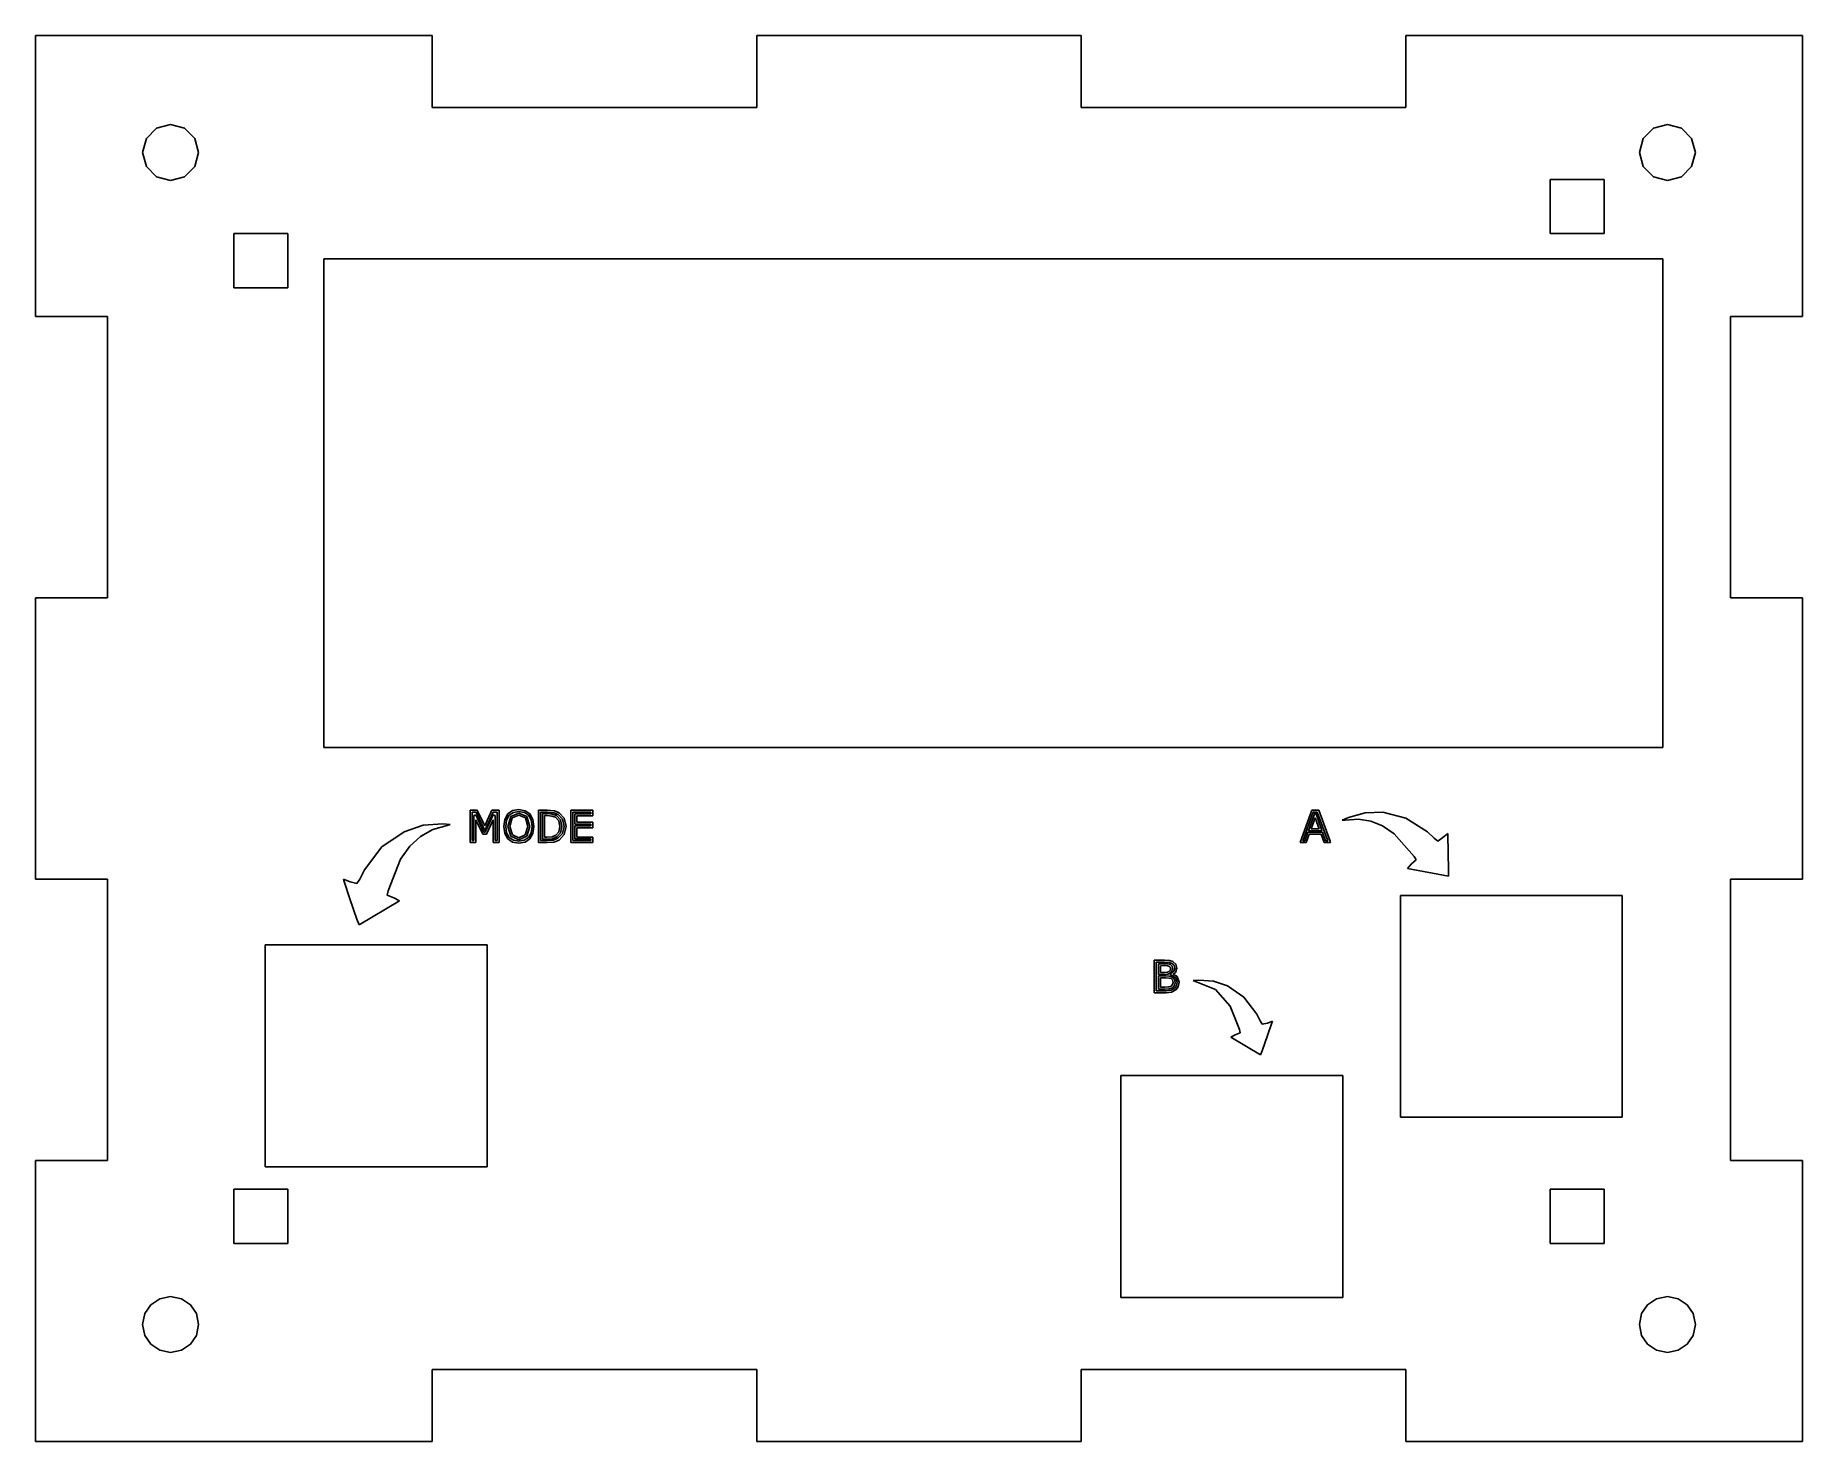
# Model space of a CAD drawing. Extents: x -1 to 164, y 62 to 298.
# Drawn here: x 65.6 to 163.6, y 61.7 to 139.7 of the extents above.
import ezdxf

# ---------------------------------------------------------------- set-up
doc = ezdxf.new("R2010")
doc.units = 0

msp = doc.modelspace()

# ---------------------------------------------------------------- linework, layer by layer
for p, q in [((87.5675, 139.703), (65.5675, 139.703)), ((65.5675, 139.703), (65.5675, 124.103)), ((87.5675, 135.703), (87.5675, 139.703)), ((123.567, 139.703), (105.567, 139.703)), ((105.567, 139.703), (105.567, 135.703)), ((123.567, 135.703), (123.567, 139.703)), ((163.567, 139.703), (141.567, 139.703)), ((141.567, 139.703), (141.567, 135.703)), ((163.567, 124.103), (163.567, 139.703)), ((105.567, 135.703), (87.5675, 135.703)), ((141.567, 135.703), (123.567, 135.703)), ((72.2925, 134.545339), (71.725161, 133.978)), ((73.0675, 134.753), (72.2925, 134.545339)), ((73.8425, 134.545339), (73.0675, 134.753)), ((73.0675, 134.753), (73.0675, 134.753)), ((74.409839, 133.978), (73.8425, 134.545339)), ((155.292, 134.545339), (154.724661, 133.978)), ((156.067, 134.753), (155.292, 134.545339)), ((156.842, 134.545339), (156.067, 134.753)), ((156.067, 134.753), (156.067, 134.753)), ((157.409339, 133.978), (156.842, 134.545339)), ((71.725161, 133.978), (71.5175, 133.203)), ((74.6175, 133.203), (74.409839, 133.978)), ((154.724661, 133.978), (154.517, 133.203)), ((157.617, 133.203), (157.409339, 133.978)), ((71.5175, 133.203), (71.725161, 132.428)), ((71.725161, 132.428), (72.2925, 131.860661)), ((73.8425, 131.860661), (74.409839, 132.428)), ((74.409839, 132.428), (74.6175, 133.203)), ((154.517, 133.203), (154.724661, 132.428)), ((154.724661, 132.428), (155.292, 131.860661)), ((156.842, 131.860661), (157.409339, 132.428)), ((157.409339, 132.428), (157.617, 133.203)), ((72.2925, 131.860661), (73.0675, 131.653)), ((73.0675, 131.653), (73.8425, 131.860661)), ((149.567, 128.703), (149.567, 131.703)), ((149.567, 131.703), (152.567, 131.703)), ((152.567, 131.703), (152.567, 128.703)), ((155.292, 131.860661), (156.067, 131.653)), ((156.067, 131.653), (156.842, 131.860661)), ((76.5675, 128.703), (79.5675, 128.703)), ((76.5675, 125.703), (76.5675, 128.703)), ((79.5675, 128.703), (79.5675, 125.703)), ((152.567, 128.703), (149.567, 128.703)), ((81.5675, 100.203), (81.5675, 127.303)), ((81.5675, 127.303), (155.817, 127.303)), ((155.817, 127.303), (155.817, 100.203)), ((79.5675, 125.703), (76.5675, 125.703)), ((65.5675, 124.103), (69.5675, 124.103)), ((69.5675, 124.103), (69.5675, 108.503)), ((159.567, 108.503), (159.567, 124.103)), ((159.567, 124.103), (163.567, 124.103)), ((69.5675, 108.503), (65.5675, 108.503)), ((65.5675, 108.503), (65.5675, 92.903)), ((163.567, 108.503), (159.567, 108.503)), ((163.567, 92.903), (163.567, 108.503)), ((155.817, 100.203), (81.5675, 100.203)), ((138.378412, 96.323185), (138.039113, 96.168711)), ((138.039113, 96.168711), (138.199342, 96.175675)), ((138.199342, 96.175675), (138.931261, 96.226936)), ((139.3039, 96.584347), (138.378412, 96.323185)), ((138.931261, 96.226936), (139.615673, 96.120086)), ((140.290402, 96.60916), (139.3039, 96.584347)), ((139.615673, 96.120086), (140.270598, 95.850052)), ((141.564025, 96.289915), (140.290402, 96.60916)), ((142.756632, 95.52168), (141.564025, 96.289915)), ((84.7848, 94.699795), (86.015161, 95.531931)), ((86.015161, 95.531931), (87.073421, 95.887237)), ((86.92162, 95.273095), (86.329908, 94.732653)), ((87.607815, 95.651481), (86.92162, 95.273095)), ((87.073421, 95.887237), (88.158261, 95.967694)), ((88.405686, 95.880173), (87.607815, 95.651481)), ((88.158261, 95.967694), (88.578707, 95.934763)), ((88.578707, 95.934763), (88.405686, 95.880173)), ((140.270598, 95.850052), (140.914052, 95.411763)), ((140.914052, 95.411763), (142.018912, 94.161293)), ((143.12795, 95.172674), (142.756632, 95.52168)), ((143.328316, 95.015083), (143.12795, 95.172674)), ((143.618, 95.2093), (143.328316, 95.015083)), ((143.88707, 95.435128), (143.618, 95.2093)), ((143.891964, 95.317666), (143.88707, 95.435128)), ((143.909374, 94.424233), (143.891964, 95.317666)), ((83.814281, 93.421731), (84.7848, 94.699795)), ((86.329908, 94.732653), (85.815486, 94.017793)), ((142.018912, 94.161293), (142.138919, 93.968229)), ((143.929641, 93.365043), (143.909374, 94.424233)), ((83.554601, 92.907067), (83.814281, 93.421731)), ((85.815486, 94.017793), (85.124824, 92.261063)), ((141.869764, 93.742381), (141.660021, 93.494414)), ((141.660021, 93.494414), (143.919931, 93.064334)), ((142.138919, 93.968229), (141.869764, 93.742381)), ((143.919931, 93.064334), (143.929641, 93.365043)), ((65.5675, 92.903), (69.5675, 92.903)), ((69.5675, 92.903), (69.5675, 77.303)), ((82.686309, 92.765587), (82.646061, 92.892341)), ((82.646061, 92.892341), (83.0195, 92.7564)), ((83.013487, 91.809127), (82.686309, 92.765587)), ((83.0195, 92.7564), (83.40258, 92.662026)), ((83.40258, 92.662026), (83.554601, 92.907067)), ((85.124824, 92.261063), (85.071952, 92.009402)), ((159.567, 92.903), (163.567, 92.903)), ((159.567, 77.303), (159.567, 92.903)), ((83.401768, 90.675367), (83.013487, 91.809127)), ((85.764347, 91.691018), (83.528437, 90.359468)), ((85.071952, 92.009402), (85.445448, 91.873459)), ((85.445448, 91.873459), (85.764347, 91.691018)), ((141.267, 79.703), (141.267, 92.003)), ((141.267, 92.003), (153.567, 92.003)), ((153.567, 92.003), (153.567, 79.703)), ((83.528437, 90.359468), (83.401768, 90.675367)), ((78.3175, 89.253), (90.6174, 89.253)), ((78.3175, 76.953), (78.3175, 89.253)), ((90.6174, 89.253), (90.6174, 76.953)), ((130.086984, 87.297985), (129.776072, 87.273633)), ((129.776072, 87.273633), (129.904017, 87.233265)), ((129.904017, 87.233265), (131.001454, 86.784343)), ((130.889203, 87.238489), (130.086984, 87.297985)), ((131.671764, 86.975747), (130.889203, 87.238489)), ((131.001454, 86.784343), (131.819417, 85.856075)), ((132.581595, 86.360402), (131.671764, 86.975747)), ((133.299274, 85.415297), (132.581595, 86.360402)), ((131.819417, 85.856075), (132.33015, 84.557005)), ((133.491303, 85.034716), (133.299274, 85.415297)), ((132.369247, 84.370908), (132.093054, 84.27038)), ((132.33015, 84.557005), (132.369247, 84.370908)), ((133.603718, 84.853512), (133.491303, 85.034716)), ((133.887, 84.9233), (133.603718, 84.853512)), ((134.163143, 85.023825), (133.887, 84.9233)), ((133.891437, 84.22281), (134.13338, 84.930093)), ((134.13338, 84.930093), (134.163143, 85.023825)), ((132.093054, 84.27038), (131.857234, 84.135469)), ((131.857234, 84.135469), (133.510644, 83.150818)), ((133.510644, 83.150818), (133.604312, 83.384418)), ((133.604312, 83.384418), (133.891437, 84.22281)), ((125.767, 82.003), (138.067, 82.003)), ((125.767, 69.703), (125.767, 82.003)), ((138.067, 82.003), (138.067, 69.703)), ((153.567, 79.703), (141.267, 79.703)), ((69.5675, 77.303), (65.5675, 77.303)), ((65.5675, 77.303), (65.5675, 61.703)), ((90.6174, 76.953), (78.3175, 76.953)), ((163.567, 77.303), (159.567, 77.303)), ((163.567, 61.703), (163.567, 77.303)), ((76.5675, 72.703), (76.5675, 75.703)), ((76.5675, 75.703), (79.5675, 75.703)), ((79.5675, 75.703), (79.5675, 72.703)), ((149.567, 72.703), (149.567, 75.703)), ((149.567, 75.703), (152.567, 75.703)), ((152.567, 75.703), (152.567, 72.703)), ((79.5675, 72.703), (76.5675, 72.703)), ((152.567, 72.703), (149.567, 72.703)), ((72.46417, 69.631193), (71.971485, 69.299015)), ((73.0675, 69.753), (72.46417, 69.631193)), ((73.67083, 69.631193), (73.0675, 69.753)), ((73.0675, 69.753), (73.0675, 69.753)), ((74.163515, 69.299015), (73.67083, 69.631193)), ((138.067, 69.703), (125.767, 69.703)), ((155.46367, 69.631193), (154.970985, 69.299015)), ((156.067, 69.753), (155.46367, 69.631193)), ((156.67033, 69.631193), (156.067, 69.753)), ((156.067, 69.753), (156.067, 69.753)), ((157.163015, 69.299015), (156.67033, 69.631193)), ((71.639307, 68.80633), (71.5175, 68.203)), ((71.971485, 69.299015), (71.639307, 68.80633)), ((74.495693, 68.80633), (74.163515, 69.299015)), ((74.6175, 68.203), (74.495693, 68.80633)), ((154.638807, 68.80633), (154.517, 68.203)), ((154.970985, 69.299015), (154.638807, 68.80633)), ((157.495193, 68.80633), (157.163015, 69.299015)), ((157.617, 68.203), (157.495193, 68.80633)), ((71.5175, 68.203), (71.639307, 67.59967)), ((74.495693, 67.59967), (74.6175, 68.203)), ((154.517, 68.203), (154.638807, 67.59967)), ((157.495193, 67.59967), (157.617, 68.203)), ((71.639307, 67.59967), (71.971485, 67.106985)), ((71.971485, 67.106985), (72.46417, 66.774807)), ((72.46417, 66.774807), (73.0675, 66.653)), ((73.0675, 66.653), (73.67083, 66.774807)), ((73.67083, 66.774807), (74.163515, 67.106985)), ((74.163515, 67.106985), (74.495693, 67.59967)), ((154.638807, 67.59967), (154.970985, 67.106985)), ((154.970985, 67.106985), (155.46367, 66.774807)), ((155.46367, 66.774807), (156.067, 66.653)), ((156.067, 66.653), (156.67033, 66.774807)), ((156.67033, 66.774807), (157.163015, 67.106985)), ((157.163015, 67.106985), (157.495193, 67.59967)), ((87.5675, 61.703), (87.5675, 65.703)), ((87.5675, 65.703), (105.567, 65.703)), ((105.567, 65.703), (105.567, 61.703)), ((123.567, 61.703), (123.567, 65.703)), ((123.567, 65.703), (141.567, 65.703)), ((141.567, 65.703), (141.567, 61.703)), ((65.5675, 61.703), (87.5675, 61.703)), ((105.567, 61.703), (123.567, 61.703)), ((141.567, 61.703), (163.567, 61.703))]:
    msp.add_line(p, q)
at = {"layer": 'Layer 1'}
for p, q in [((89.6776, 96.7282), (89.6776, 94.9294)), ((90.073432, 96.7282), (89.6776, 96.7282)), ((89.787672, 96.618128), (90.0042, 96.6182)), ((89.7877, 95.0395), (89.787672, 96.618128)), ((89.887462, 96.439838), (89.8874, 95.0395)), ((89.992367, 96.463095), (89.887462, 96.439838)), ((90.4435, 95.5045), (89.992367, 96.463095)), ((89.9975, 94.9294), (89.9975, 96.1934)), ((89.9975, 96.1934), (90.373703, 95.394484)), ((90.0042, 96.6182), (90.489959, 95.60379)), ((90.488393, 95.862103), (90.073432, 96.7282)), ((90.8894, 96.7282), (90.488393, 95.862103)), ((90.489959, 95.60379), (90.960213, 96.6182)), ((90.962295, 96.463157), (90.507543, 95.504562)), ((90.5773, 95.3945), (90.957122, 96.194967)), ((91.292, 96.7282), (90.8894, 96.7282)), ((90.957122, 96.194967), (90.9571, 94.9294)), ((90.960213, 96.6182), (91.1819, 96.6182)), ((91.0672, 96.4399), (90.962295, 96.463157)), ((91.0672, 95.0395), (91.0672, 96.4399)), ((91.1819, 96.6182), (91.1819, 95.0395)), ((91.292, 94.9847), (91.292, 96.7282)), ((91.596387, 96.215562), (91.539025, 95.828506)), ((91.7664, 96.5158), (91.596387, 96.215562)), ((91.649022, 95.828533), (91.7007, 96.180447)), ((91.7007, 96.181), (91.848493, 96.442482)), ((91.7007, 96.180447), (91.7007, 96.181)), ((92.034052, 96.700871), (91.766368, 96.516388)), ((91.766368, 96.516388), (91.7664, 96.5158)), ((91.9312, 96.3701), (91.772553, 95.828533)), ((91.848493, 96.442482), (92.074836, 96.598544)), ((91.882707, 95.828596), (92.016549, 96.3004)), ((91.931756, 96.370142), (91.9312, 96.3701)), ((92.378758, 96.569614), (91.931756, 96.370142)), ((92.016549, 96.3004), (92.3788, 96.459563)), ((92.3777, 96.7634), (92.034052, 96.700871)), ((92.074836, 96.598544), (92.377659, 96.653321)), ((92.377659, 96.653321), (92.3777, 96.653328)), ((92.377669, 96.763379), (92.3777, 96.7634)), ((92.7239, 96.6993), (92.377669, 96.763379)), ((92.3777, 96.653328), (92.682074, 96.59752)), ((92.378718, 96.569572), (92.378758, 96.569614)), ((92.824167, 96.3701), (92.378718, 96.569572)), ((92.3788, 96.459563), (92.378758, 96.459542)), ((92.378758, 96.459542), (92.738943, 96.300379)), ((92.682074, 96.59752), (92.6826, 96.5975)), ((92.6826, 96.5975), (92.908943, 96.441954)), ((92.724485, 96.699317), (92.7239, 96.6993)), ((92.9901, 96.5169), (92.724485, 96.699317)), ((92.738943, 96.300379), (92.7395, 96.3004)), ((92.7395, 96.3004), (92.873858, 95.828596)), ((92.984364, 95.828533), (92.824167, 96.3701)), ((92.908943, 96.441954), (93.05467, 96.184089)), ((92.9901, 96.51634), (92.9901, 96.5169)), ((93.1596, 96.2192), (92.9901, 96.51634)), ((93.05467, 96.184089), (93.0552, 96.1841)), ((93.0552, 96.1841), (93.10791, 95.828567)), ((93.159543, 96.218721), (93.1596, 96.2192)), ((93.217937, 95.828564), (93.159543, 96.218721)), ((93.940857, 96.728224), (93.4639, 96.7282)), ((93.4639, 96.7282), (93.4639, 94.9294)), ((93.573972, 96.618128), (93.9409, 96.6182)), ((93.574, 95.0395), (93.573972, 96.618128)), ((93.954331, 96.53546), (93.688177, 96.535446)), ((93.688177, 96.535446), (93.6882, 95.1221)), ((93.798762, 96.425377), (93.9544, 96.4254)), ((93.7988, 95.2322), (93.798762, 96.425377)), ((94.346, 96.6905), (93.940857, 96.728224)), ((93.9409, 96.6182), (94.320206, 96.583577)), ((94.2339, 96.5117), (93.954331, 96.53546)), ((93.9544, 96.4254), (94.212263, 96.403704)), ((94.212263, 96.403704), (94.2127, 96.4037)), ((94.2127, 96.4037), (94.408036, 96.331871)), ((94.234486, 96.511665), (94.2339, 96.5117)), ((94.462895, 96.427433), (94.234486, 96.511665)), ((94.320206, 96.583577), (94.551198, 96.492626)), ((94.34661, 96.690531), (94.346, 96.6905)), ((94.609643, 96.586145), (94.34661, 96.690531)), ((94.408036, 96.331871), (94.592519, 96.140152)), ((94.690788, 96.190237), (94.462895, 96.427433)), ((94.551198, 96.492626), (94.800795, 96.226493)), ((94.592519, 96.140152), (94.656082, 95.830611)), ((94.897996, 96.27867), (94.609643, 96.586145)), ((94.766234, 95.830571), (94.690788, 96.190237)), ((94.800795, 96.226493), (94.890713, 95.827036)), ((95.000831, 95.827019), (94.897996, 96.27867)), ((95.2535, 96.7282), (95.2535, 94.9294)), ((96.4767, 96.7282), (95.2535, 96.7282)), ((95.364088, 96.618128), (96.3666, 96.6182)), ((95.3641, 95.0395), (95.364088, 96.618128)), ((96.3666, 96.5288), (95.4783, 96.5288)), ((95.4783, 96.5288), (95.4783, 95.9557)), ((95.5884, 96.0663), (95.5884, 96.4187)), ((95.5884, 96.4187), (96.4767, 96.4187)), ((96.4767, 96.0663), (95.5884, 96.0663)), ((96.3666, 96.6182), (96.3666, 96.5288)), ((96.4767, 96.4187), (96.4767, 96.7282)), ((96.4767, 95.7562), (96.4767, 96.0663)), ((136.354, 96.7257), (135.69926, 94.92633)), ((135.857, 95.0364), (136.430996, 96.615631)), ((136.529, 96.6156), (136.161582, 95.58982)), ((136.318, 95.7004), (136.536416, 96.310739)), ((136.73126, 96.725668), (136.354, 96.7257)), ((136.430996, 96.615631), (136.529, 96.6156)), ((136.536416, 96.310739), (136.754491, 95.700441)), ((136.544619, 96.615578), (136.654, 96.6156)), ((136.884647, 95.663698), (136.544619, 96.615578)), ((136.654, 96.6156), (137.22864, 95.03637)), ((137.359126, 95.000198), (136.73126, 96.725668)), ((90.373703, 95.394484), (90.5773, 95.3945)), ((90.507543, 95.504562), (90.4435, 95.5045)), ((91.539025, 95.828506), (91.596387, 95.437831)), ((91.596387, 95.437831), (91.5964, 95.4373)), ((91.5964, 95.4373), (91.765381, 95.142229)), ((91.7007, 95.473), (91.649022, 95.828533)), ((91.700698, 95.472511), (91.7007, 95.473)), ((91.846941, 95.216715), (91.700698, 95.472511)), ((91.765381, 95.142229), (92.032546, 94.957227)), ((91.772553, 95.828533), (91.935335, 95.283346)), ((92.0738, 95.0591), (91.846941, 95.216715)), ((92.01965, 95.354723), (91.882707, 95.828596)), ((91.935335, 95.283346), (92.378718, 95.08801)), ((92.3788, 95.198143), (92.01965, 95.354723)), ((92.378718, 95.08801), (92.821585, 95.283346)), ((92.737434, 95.354723), (92.3788, 95.198143)), ((92.908941, 95.216706), (92.681566, 95.058059)), ((92.722879, 94.956266), (92.990044, 95.142302)), ((92.873858, 95.828596), (92.737434, 95.354723)), ((92.821585, 95.283346), (92.984364, 95.828533)), ((93.053636, 95.47147), (92.908941, 95.216706)), ((92.990044, 95.142302), (93.157993, 95.436338)), ((93.054166, 95.471999), (93.053636, 95.47147)), ((93.10791, 95.828567), (93.054166, 95.471999)), ((93.157993, 95.436338), (93.217937, 95.828564)), ((93.6882, 95.1221), (93.9544, 95.1221)), ((93.954329, 95.232206), (93.7988, 95.2322)), ((94.307756, 95.069932), (93.945505, 95.039442)), ((94.226146, 95.254933), (93.954329, 95.232206)), ((93.9544, 95.1221), (94.247405, 95.146891)), ((94.429751, 95.336065), (94.226146, 95.254933)), ((94.247405, 95.146891), (94.488734, 95.243012)), ((94.549085, 95.16605), (94.307756, 95.069932)), ((94.331624, 94.962473), (94.607576, 95.072542)), ((94.5977, 95.5252), (94.429751, 95.336065)), ((94.488734, 95.243012), (94.69699, 95.47762)), ((94.7961, 95.4358), (94.549085, 95.16605)), ((94.656082, 95.830611), (94.597689, 95.525719)), ((94.597689, 95.525719), (94.5977, 95.5252)), ((94.607576, 95.072542), (94.893344, 95.383636)), ((94.69699, 95.47762), (94.766234, 95.830571)), ((94.796662, 95.435845), (94.7961, 95.4358)), ((94.890713, 95.827036), (94.796662, 95.435845)), ((94.893344, 95.383636), (95.000831, 95.827019)), ((95.4783, 95.9557), (96.3666, 95.9557)), ((96.3666, 95.8663), (95.4783, 95.8663)), ((95.4783, 95.8663), (95.4783, 95.1289)), ((95.4783, 95.1289), (96.3666, 95.1289)), ((95.5884, 95.2389), (95.5884, 95.7562)), ((95.5884, 95.7562), (96.4767, 95.7562)), ((96.4767, 95.2389), (95.5884, 95.2389)), ((96.3666, 95.9557), (96.3666, 95.8663)), ((96.3666, 95.1289), (96.3666, 95.0395)), ((96.4767, 94.9847), (96.4767, 95.2389)), ((136.133, 95.5071), (135.967117, 95.03633)), ((136.045, 94.9263), (136.21088, 95.397073)), ((136.94112, 95.50717), (136.133, 95.5071)), ((136.161582, 95.58982), (136.911, 95.5898)), ((136.21088, 95.397073), (136.863, 95.3971)), ((136.754491, 95.700441), (136.318, 95.7004)), ((136.863, 95.3971), (137.028883, 94.926327)), ((136.911, 95.5898), (136.884647, 95.663698)), ((137.107, 95.0364), (136.94112, 95.50717)), ((89.6776, 94.9294), (89.9975, 94.9294)), ((89.8874, 95.0395), (89.7877, 95.0395)), ((90.9571, 94.9294), (91.292, 94.9294)), ((91.1819, 95.0395), (91.0672, 95.0395)), ((91.292, 94.9294), (91.292, 94.9847)), ((92.032546, 94.957227), (92.033, 94.9573)), ((92.033, 94.9573), (92.37768, 94.894255)), ((92.074369, 95.059091), (92.0738, 95.0591)), ((92.377708, 95.004314), (92.074369, 95.059091)), ((92.37768, 94.894255), (92.722879, 94.956266)), ((92.681566, 95.058059), (92.377708, 95.004314)), ((93.4639, 94.9294), (93.9456, 94.9294)), ((93.945505, 95.039442), (93.574, 95.0395)), ((93.9456, 94.9294), (94.331624, 94.962473)), ((95.2535, 94.9294), (96.4767, 94.9294)), ((96.3666, 95.0395), (95.3641, 95.0395)), ((96.4767, 94.9294), (96.4767, 94.9847)), ((135.69926, 94.92633), (136.045, 94.9263)), ((135.967117, 95.03633), (135.857, 95.0364)), ((137.028883, 94.926327), (137.386, 94.9263)), ((137.22864, 95.03637), (137.107, 95.0364)), ((137.386, 94.9263), (137.359126, 95.000198)), ((128.171591, 88.405311), (127.616, 88.4052)), ((127.616, 88.4052), (127.616, 86.6059)), ((127.726, 86.7159), (127.726069, 88.295128)), ((127.726069, 88.295128), (128.171, 88.2952)), ((128.16373, 88.213555), (127.840274, 88.21348)), ((127.840274, 88.21348), (127.841, 87.6156)), ((128.357, 88.2053), (128.16373, 88.213555)), ((128.171, 88.2952), (128.439718, 88.281759)), ((128.456846, 88.390838), (128.171591, 88.405311)), ((128.358431, 88.205251), (128.357, 88.2053)), ((128.509325, 88.160809), (128.358431, 88.205251)), ((128.439718, 88.281759), (128.598881, 88.230599)), ((128.649597, 88.328825), (128.456846, 88.390838)), ((128.598881, 88.230599), (128.710503, 88.127764)), ((128.650126, 88.328296), (128.649597, 88.328825)), ((128.807738, 88.179984), (128.650126, 88.328296)), ((128.249214, 87.536113), (127.840274, 87.536002)), ((127.840274, 87.536002), (127.841, 86.7976)), ((127.841, 87.6156), (128.186, 87.6156)), ((127.950862, 88.103408), (128.164, 88.1035)), ((127.951, 87.7257), (127.950862, 88.103408)), ((127.950862, 87.42593), (128.249, 87.426)), ((127.951, 86.9077), (127.950862, 87.42593)), ((128.186525, 87.725668), (127.951, 87.7257)), ((128.164, 88.1035), (128.346417, 88.095748)), ((128.186, 87.6156), (128.362734, 87.626448)), ((128.344656, 87.734981), (128.186525, 87.725668)), ((128.249, 87.426), (128.430901, 87.417216)), ((128.443, 87.5268), (128.249214, 87.536113)), ((128.440258, 87.772706), (128.344656, 87.734981)), ((128.346417, 88.095748), (128.347, 88.0957)), ((128.347, 88.0957), (128.347, 88.0957)), ((128.347, 88.0957), (128.453968, 88.065212)), ((128.362734, 87.626448), (128.364, 87.6265)), ((128.364, 87.6265), (128.499392, 87.679726)), ((128.364, 87.6265), (128.364, 87.6265)), ((128.430901, 87.417216), (128.431, 87.4172)), ((128.431, 87.4172), (128.54417, 87.386712)), ((128.494, 87.8342), (128.440258, 87.772706)), ((128.443267, 87.526803), (128.443, 87.5268)), ((128.59468, 87.484946), (128.443267, 87.526803)), ((128.453968, 88.065212), (128.497378, 88.02077)), ((128.512353, 87.941705), (128.493753, 87.834737)), ((128.493753, 87.834737), (128.494, 87.8342)), ((128.497378, 88.02077), (128.512353, 87.941705)), ((128.499392, 87.679726), (128.59551, 87.79238)), ((128.597177, 88.068824), (128.509325, 88.160809)), ((128.521347, 87.664695), (128.521, 87.5769)), ((128.521, 87.5769), (128.565442, 87.568116)), ((128.551835, 87.6802), (128.521347, 87.664695)), ((128.54417, 87.386712), (128.631504, 87.308679)), ((128.695496, 87.79854), (128.551835, 87.6802)), ((128.565442, 87.568116), (128.804186, 87.435309)), ((128.729554, 87.358856), (128.59468, 87.484946)), ((128.59551, 87.79238), (128.596, 87.7929)), ((128.596, 87.7929), (128.613066, 87.886435)), ((128.623, 87.9417), (128.597177, 88.068824)), ((128.613066, 87.886435), (128.623, 87.8864)), ((128.623, 87.8864), (128.623, 87.9417)), ((128.631504, 87.308679), (128.656295, 87.171739)), ((128.663269, 87.633241), (128.784191, 87.733491)), ((128.888577, 87.506633), (128.663269, 87.633241)), ((128.746139, 87.971138), (128.695496, 87.79854)), ((128.710503, 88.127764), (128.711, 88.1272)), ((128.711, 88.1272), (128.746139, 87.971138)), ((128.766243, 87.171788), (128.729554, 87.358856)), ((128.784191, 87.733491), (128.785, 87.7335)), ((128.785, 87.7335), (128.856313, 87.971212)), ((128.804186, 87.435309), (128.805, 87.4353)), ((128.805, 87.4353), (128.890265, 87.180536)), ((128.856313, 87.971212), (128.807738, 88.179984)), ((129.000199, 87.180556), (128.888577, 87.506633)), ((127.616, 86.6059), (128.27, 86.6059)), ((128.269598, 86.715928), (127.726, 86.7159)), ((127.841, 86.7976), (128.193, 86.7976)), ((128.192756, 86.907669), (127.951, 86.9077)), ((128.425814, 86.922142), (128.192756, 86.907669)), ((128.193, 86.7976), (128.443113, 86.813105)), ((128.544, 86.7459), (128.269598, 86.715928)), ((128.27, 86.6059), (128.574374, 86.640007)), ((128.557074, 86.969682), (128.425814, 86.922142)), ((128.443113, 86.813105), (128.444, 86.8131)), ((128.444, 86.8131), (128.620218, 86.878727)), ((128.545055, 86.745925), (128.544, 86.7459)), ((128.735224, 86.842561), (128.545055, 86.745925)), ((128.633038, 87.050814), (128.557074, 86.969682)), ((128.574374, 86.640007), (128.802783, 86.755762)), ((128.62, 86.8793), (128.730588, 86.999706)), ((128.62, 86.8787), (128.62, 86.8793)), ((128.620218, 86.878727), (128.62, 86.8787)), ((128.656295, 87.171739), (128.633038, 87.050814)), ((128.730588, 86.999706), (128.766243, 87.171788)), ((128.735754, 86.84309), (128.735224, 86.842561)), ((128.848408, 86.982615), (128.735754, 86.84309)), ((128.802783, 86.755762), (128.803312, 86.756292)), ((128.803312, 86.756292), (128.94697, 86.93406)), ((128.890265, 87.180536), (128.848408, 86.982615)), ((128.94697, 86.93406), (129.000199, 87.180556))]:
    msp.add_line(p, q, dxfattribs=at)

doc.saveas('drawing.dxf')
